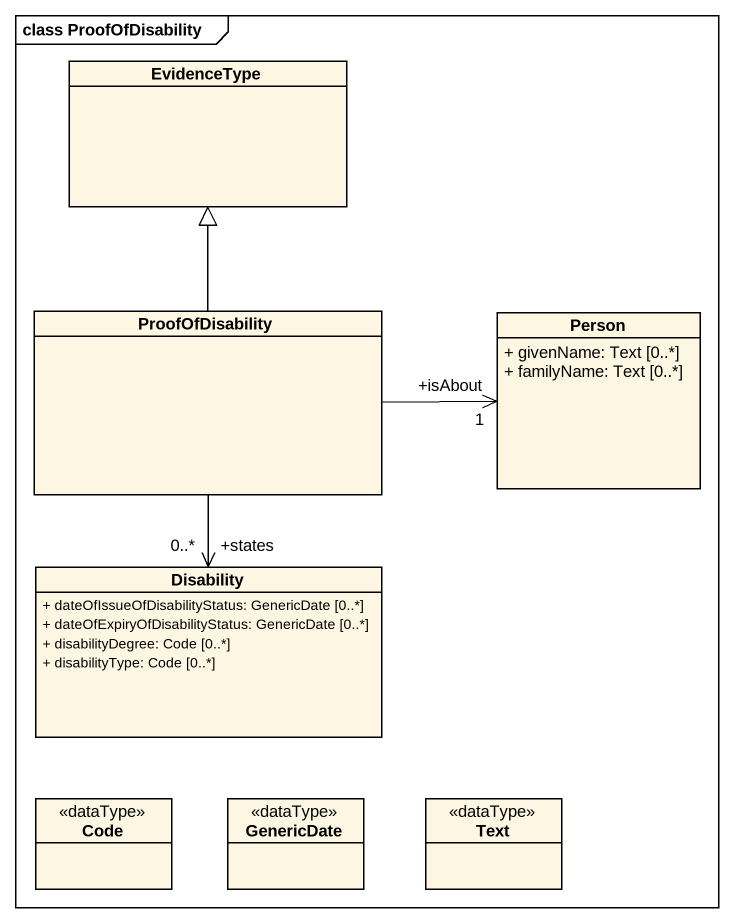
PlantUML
@startuml
mainframe class ProofOfDisability
hide circle
hide empty members
skinparam classAttributeIconSize 0
class EvidenceType
class ProofOfDisability
class "Person" as Person_ {
  + givenName: Text [0..*]
  + familyName: Text [0..*]
}
class Disability {
  + dateOfIssueOfDisabilityStatus: GenericDate [0..*]
  + dateOfExpiryOfDisabilityStatus: GenericDate [0..*]
  + disabilityDegree: Code [0..*]
  + disabilityType: Code [0..*]
}
class Code <<dataType>>
class GenericDate <<dataType>>
class Text <<dataType>>
ProofOfDisability -up-|> EvidenceType
ProofOfDisability -right-> "+isAbout\n1" Person_
ProofOfDisability --> "+states\n0..*" Disability
@enduml
